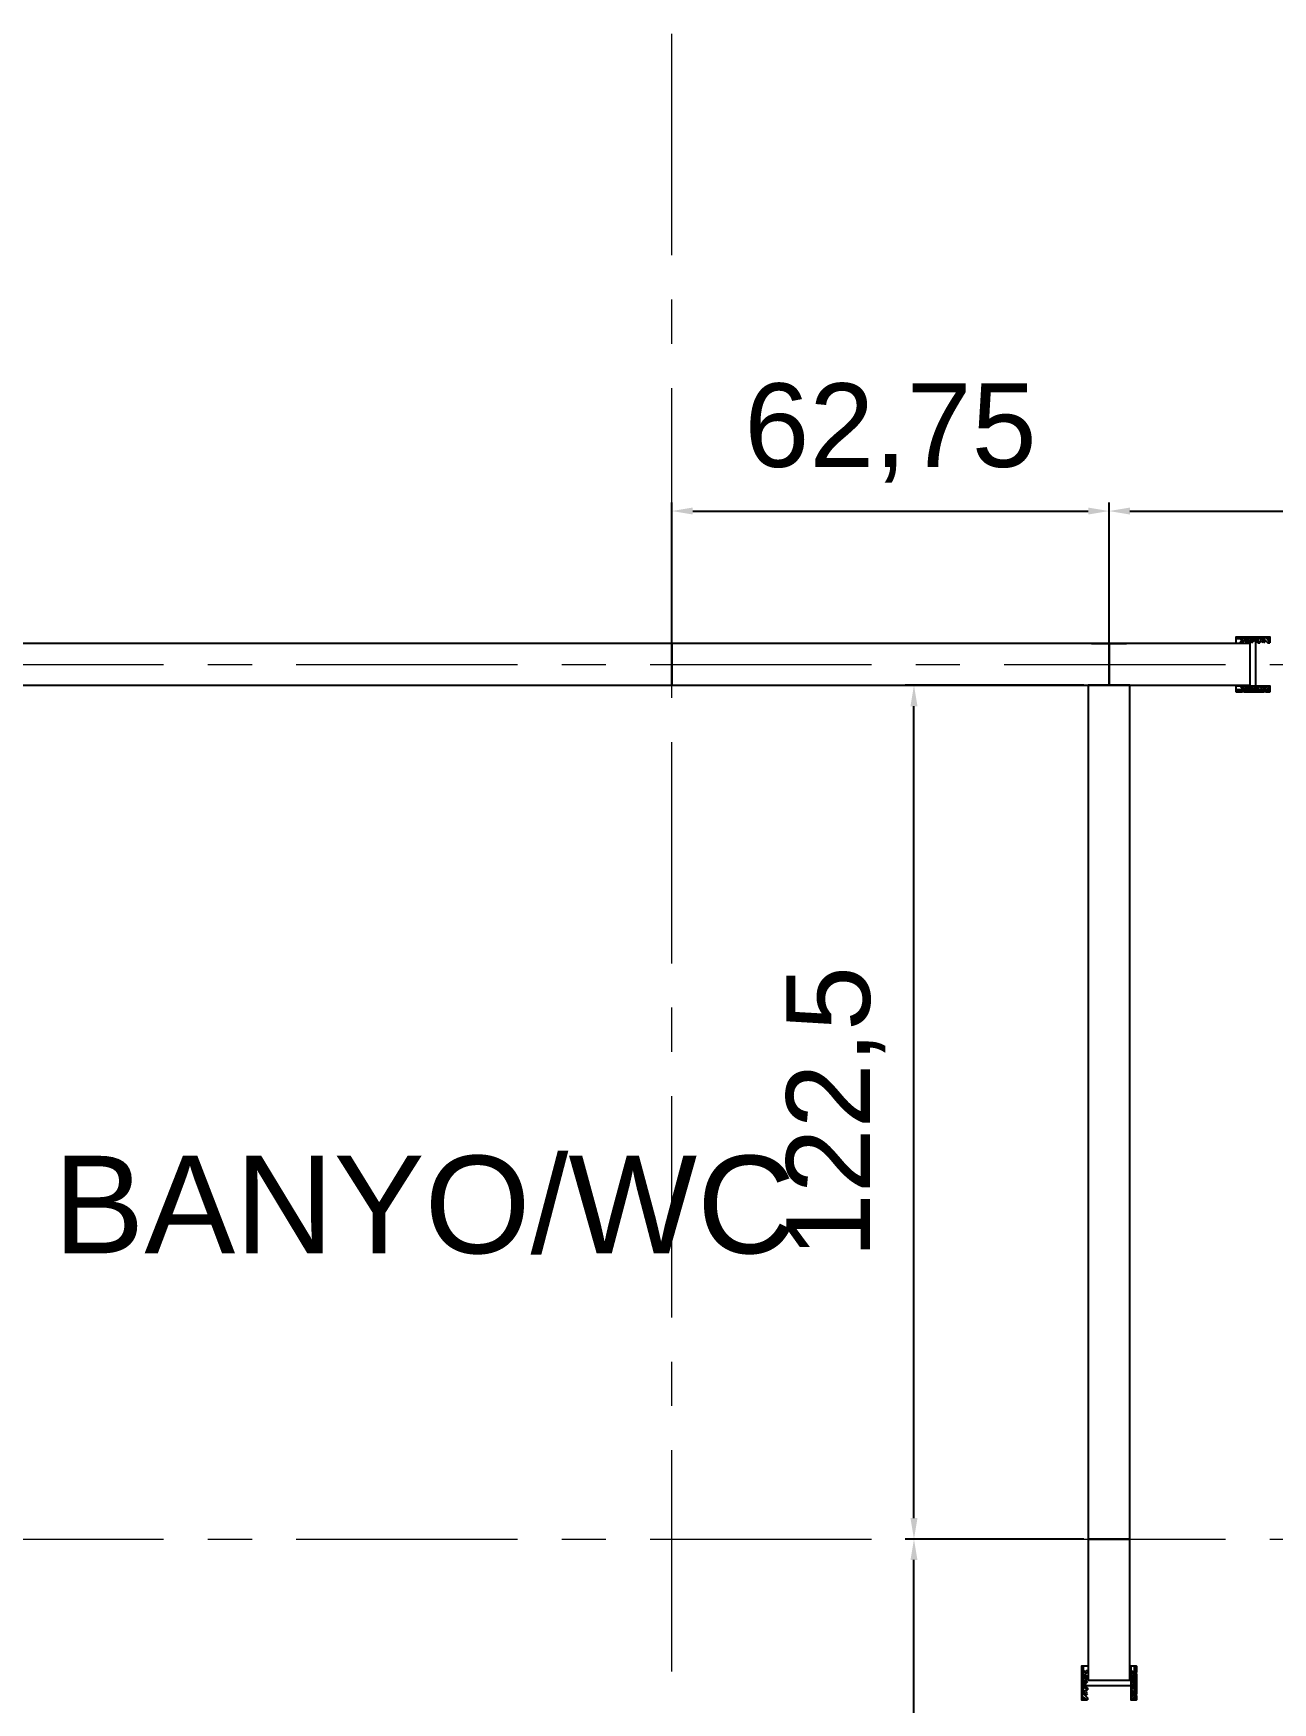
# Model space of a CAD drawing. Header units: centimetres. Extents: x -114 to 2948, y -828 to 1257.
# Drawn here: x 43.9 to 221.7, y 483.5 to 723 of the extents above; entities that cross this region are included whole.
import ezdxf
from ezdxf.enums import TextEntityAlignment as Align

# ---------------------------------------------------------------- set-up
doc = ezdxf.new("R2010")
doc.units = ezdxf.units.CM
doc.linetypes.add('CENTER', pattern=[50.8, 31.75, -6.35, 6.35, -6.35])
doc.layers.add('AKS', color=4, linetype='CENTER', lineweight=13)
for name, color, linetype in [('IC_DUVAR_60', 30, 'Continuous'), ('IC_UCLU_H_60', 1, 'Continuous'), ('YENI_OLCU', 4, 'Continuous'), ('YENI_YAZI', 7, 'Continuous')]:
    doc.layers.add(name, color=color, linetype=linetype)
doc.styles.get("Standard").update_dxf_attribs({"font": 'Arial.ttf'})
doc.dimstyles.new('ISO-25', dxfattribs={"dimtxt": 12, "dimasz": 3, "dimexe": 1.25, "dimexo": 0.625, "dimgap": 4, "dimtad": 1, "dimtxsty": 'Standard', "dimcen": 2.5, "dimadec": 0, "dimazin": 0, "dimtfac": 1, "dimtmove": 0, "dimatfit": 3, "dimfxl": 1, "dimarcsym": 0})

# ---------------------------------------------------------------- blocks, each defined once
blk = doc.blocks.new('BOM_I01_1255p0_H_DOLU_PP')
blk.add_lwpolyline([(0, 0), (125.5, 0), (125.5, 6), (0, 6)], close=True)
blk = doc.blocks.new('BOM_I06_627p5_H_DOLU_PP')
blk.add_lwpolyline([(0, 0), (62.75, 0), (62.75, 6), (0, 6)], close=True)
blk = doc.blocks.new('BOM_K01_IC_KAPI_ACIKLIK820')
at = {"color": 133, "linetype": 'Continuous', "lineweight": 25, "true_color": 0x6ec1dd}
for p, q in [((54247.47, 7919.88), (54248.32, 7919.88)), ((54248.32, 7919.59), (54247.47, 7919.59)), ((54248.6, 7919.88), (54248.04, 7919.03)), ((54248.32, 7919.31), (54248.04, 7919.59)), ((54248.32, 7919.88), (54248.32, 7919.59)), ((54248.32, 7919.31), (54248.6, 7919.31)), ((54248.32, 7919.03), (54248.6, 7919.31)), ((54249.16, 7919.03), (54248.6, 7919.88)), ((54248.6, 7919.88), (54248.6, 7919.59)), ((54248.6, 7919.88), (54248.88, 7919.88)), ((54248.6, 7919.59), (54248.88, 7919.03)), ((54249.16, 7919.88), (54248.88, 7919.59)), ((54248.88, 7919.88), (54249.45, 7919.03)), ((54249.73, 7919.59), (54248.88, 7919.59)), ((54249.16, 7919.03), (54248.88, 7919.03)), ((54249.16, 7919.88), (54249.16, 7919.88)), ((54249.16, 7919.03), (54249.73, 7919.59)), ((54249.16, 7919.03), (54249.45, 7919.03)), ((54250.01, 7919.88), (54249.45, 7919.03)), ((54250.01, 7919.88), (54249.73, 7919.59)), ((54249.73, 7919.31), (54249.73, 7919.59)), ((54249.73, 7919.31), (54250.01, 7919.31)), ((54249.73, 7919.03), (54250.01, 7919.31)), ((54250.57, 7919.03), (54250.01, 7919.88)), ((54250.01, 7919.88), (54250.01, 7919.88)), ((54250.01, 7919.88), (54250.01, 7919.59)), ((54250.01, 7919.88), (54250.29, 7919.88)), ((54250.01, 7919.59), (54250.29, 7919.03)), ((54250.29, 7919.88), (54250.86, 7919.03)), ((54250.29, 7912.83), (54250.29, 7919.03)), ((54250.57, 7919.88), (54250.57, 7919.88)), ((54250.57, 7919.88), (54250.57, 7919.59)), ((54251.42, 7919.59), (54250.57, 7919.59)), ((54250.57, 7919.03), (54250.57, 7919.03)), ((54250.57, 7919.03), (54250.86, 7919.03)), ((54250.86, 7919.03), (54251.14, 7919.59)), ((54251.7, 7919.88), (54251.14, 7919.03)), ((54251.42, 7919.31), (54251.14, 7919.59)), ((54251.42, 7919.88), (54251.42, 7919.88)), ((54251.42, 7919.88), (54251.42, 7919.59)), ((54251.7, 7919.88), (54251.42, 7919.59)), ((54251.42, 7919.59), (54251.98, 7919.03)), ((54251.42, 7919.31), (54251.7, 7919.31)), ((54251.42, 7919.03), (54251.7, 7919.31)), ((54252.27, 7919.03), (54251.7, 7919.88)), ((54251.7, 7919.88), (54252.27, 7919.88)), ((54251.7, 7919.88), (54251.98, 7919.88)), ((54251.98, 7919.88), (54251.98, 7919.88)), ((54251.98, 7919.88), (54251.98, 7919.59)), ((54251.98, 7919.88), (54252.27, 7919.03)), ((54252.27, 7919.59), (54251.98, 7919.59)), ((54251.98, 7919.03), (54251.98, 7919.03)), ((54251.98, 7919.03), (54252.27, 7919.03)), ((54252.27, 7919.03), (54252.27, 7919.03)), ((54248.32, 7912.26), (54247.47, 7912.26)), ((54247.47, 7911.98), (54248.32, 7911.98)), ((54248.6, 7911.98), (54248.04, 7912.83)), ((54248.32, 7912.26), (54248.04, 7912.26)), ((54248.32, 7912.83), (54248.6, 7912.26)), ((54248.32, 7912.26), (54248.32, 7911.98)), ((54248.32, 7912.26), (54248.6, 7912.26)), ((54249.16, 7912.83), (54248.6, 7911.98)), ((54248.6, 7912.26), (54248.88, 7912.83)), ((54249.16, 7912.83), (54248.88, 7912.83)), ((54248.88, 7911.98), (54249.45, 7912.83)), ((54249.16, 7911.98), (54248.88, 7912.26)), ((54249.73, 7912.26), (54248.88, 7912.26)), ((54249.16, 7912.83), (54249.45, 7912.83)), ((54249.16, 7912.83), (54249.73, 7912.26)), ((54249.16, 7911.98), (54249.16, 7911.98)), ((54250.01, 7911.98), (54249.45, 7912.83)), ((54249.73, 7912.83), (54250.01, 7912.26)), ((54250.01, 7911.98), (54249.73, 7912.26)), ((54249.73, 7912.26), (54249.73, 7912.26)), ((54249.73, 7912.26), (54250.01, 7912.26)), ((54250.57, 7912.83), (54250.01, 7911.98)), ((54250.01, 7912.26), (54250.29, 7912.83)), ((54250.01, 7911.98), (54250.01, 7912.26)), ((54250.01, 7911.98), (54250.01, 7911.98)), ((54250.01, 7911.98), (54250.29, 7911.98)), ((54250.29, 7911.98), (54250.86, 7912.83)), ((54250.57, 7912.83), (54250.57, 7912.83)), ((54250.57, 7912.83), (54250.86, 7912.83)), ((54250.57, 7911.98), (54250.57, 7912.26)), ((54251.42, 7912.26), (54250.57, 7912.26)), ((54250.57, 7911.98), (54250.57, 7911.98)), ((54250.86, 7912.83), (54251.14, 7912.26)), ((54251.7, 7911.98), (54251.14, 7912.83)), ((54251.42, 7912.26), (54251.14, 7912.26)), ((54251.42, 7912.26), (54251.98, 7912.83)), ((54251.42, 7912.83), (54251.7, 7912.26)), ((54251.42, 7911.98), (54251.42, 7912.26)), ((54251.7, 7911.98), (54251.42, 7912.26)), ((54251.42, 7912.26), (54251.7, 7912.26)), ((54251.42, 7911.98), (54251.42, 7911.98)), ((54252.27, 7912.83), (54251.7, 7911.98)), ((54251.7, 7911.98), (54252.27, 7911.98)), ((54251.7, 7911.98), (54251.98, 7911.98)), ((54251.98, 7912.83), (54251.98, 7912.83)), ((54251.98, 7912.83), (54252.27, 7912.83)), ((54251.98, 7911.98), (54252.27, 7912.83)), ((54251.98, 7911.98), (54251.98, 7912.26)), ((54252.27, 7912.26), (54251.98, 7912.26)), ((54251.98, 7911.98), (54251.98, 7911.98)), ((54252.27, 7912.83), (54252.27, 7912.83))]:
    blk.add_line(p, q, dxfattribs=at)
for points in [[(54247.47, 7919.03), (54247.47, 7919.88), (54252.27, 7919.88), (54252.27, 7919.03)], [(54248.6, 7919.88), (54250.01, 7919.88), (54251.42, 7919.88)], [(54248.6, 7912.26), (54248.6, 7911.98), (54248.88, 7911.98)], [(54248.6, 7911.98), (54250.01, 7911.98), (54251.42, 7911.98)]]:
    blk.add_lwpolyline(points, dxfattribs=at)
blk.add_lwpolyline([(54247.47, 7912.83), (54252.27, 7912.83), (54252.27, 7911.98), (54247.47, 7911.98)], close=True, dxfattribs=at)
blk = doc.blocks.new('BOM_I04_1225p0_H_K01_PP')
blk.add_lwpolyline([(0, 0), (20.25, 0), (20.25, 6), (0, 6)], close=True)
blk.add_blockref('BOM_K01_IC_KAPI_ACIKLIK820', (-54229.22, -7912.93))
blk = doc.blocks.new('BOM_I04_1225p0_V_K01_MP')
blk.add_lwpolyline([(0, 102.25), (6, 102.25), (6, 122.5), (0, 122.5)], close=True)
at = {"xscale": -1, "rotation": 90}
blk.add_blockref('BOM_K01_IC_KAPI_ACIKLIK820', (7918.93, 54351.72), dxfattribs=at)
blk = doc.blocks.new('BOM_I07_1225p0_V_DOLU_PP')
blk.add_lwpolyline([(0, 0), (6, 0), (6, 122.5), (0, 122.5)], close=True)
blk = doc.blocks.new('BOM_B03_UCLU_H_60')
at = {"color": 31}
for p, q in [((7552.18, 809.99), (7549.68, 809.99)), ((7549.68, 809.99), (7549.68, 803.99)), ((7543.68, 804.49), (7543.68, 809.49)), ((7549.68, 804.49), (7549.68, 809.49)), ((7549.68, 806.99), (7543.68, 806.99)), ((7543.68, 806.99), (7543.68, 804.49)), ((7549.68, 804.49), (7549.68, 806.99)), ((7549.68, 803.99), (7552.18, 803.99))]:
    blk.add_line(p, q, dxfattribs=at)
blk = doc.blocks.new('*D159')
at = {"layer": 'Defpoints', "color": 0, "transparency": 16777216}
for p in [(198.25, 654.5), (135.5, 629.5), (198.25, 629.5)]:
    blk.add_point(p, dxfattribs=at)
at = {"layer": 'YENI_OLCU', "color": 0, "lineweight": -2, "transparency": 16777216}
for p, q in [((135.5, 630.12), (135.5, 655.75)), ((138.5, 654.5), (195.25, 654.5)), ((198.25, 630.12), (198.25, 655.75))]:
    blk.add_line(p, q, dxfattribs=at)
at = {"layer": 'YENI_OLCU', "color": 0, "transparency": 16777216}
for points in [[(138.5, 655), (138.5, 654), (135.5, 654.5)], [(195.25, 655), (195.25, 654), (198.25, 654.5)]]:
    blk.add_solid(points, dxfattribs=at)
at = {"layer": 'YENI_OLCU', "color": 0, "transparency": 16777216, "insert": (166.88, 665.71), "char_height": 12, "attachment_point": 5}
blk.add_mtext('62,75', dxfattribs=at)
blk = doc.blocks.new('*D160')
at = {"layer": 'Defpoints', "color": 0, "transparency": 16777216}
for p in [(320.75, 654.5), (198.25, 629.5), (320.75, 629.5)]:
    blk.add_point(p, dxfattribs=at)
at = {"layer": 'YENI_OLCU', "color": 0, "lineweight": -2, "transparency": 16777216}
for p, q in [((198.25, 630.12), (198.25, 655.75)), ((201.25, 654.5), (317.75, 654.5)), ((320.75, 630.12), (320.75, 655.75))]:
    blk.add_line(p, q, dxfattribs=at)
at = {"layer": 'YENI_OLCU', "color": 0, "transparency": 16777216}
for points in [[(201.25, 655), (201.25, 654), (198.25, 654.5)], [(317.75, 655), (317.75, 654), (320.75, 654.5)]]:
    blk.add_solid(points, dxfattribs=at)
at = {"layer": 'YENI_OLCU', "color": 0, "transparency": 16777216, "insert": (259.5, 665.71), "char_height": 12, "attachment_point": 5}
blk.add_mtext('122,5', dxfattribs=at)
blk = doc.blocks.new('*D164')
at = {"layer": 'Defpoints', "color": 0, "transparency": 16777216}
for p in [(170.25, 507), (195.25, 507), (195.25, 384.5)]:
    blk.add_point(p, dxfattribs=at)
at = {"layer": 'YENI_OLCU', "color": 0, "lineweight": -2, "transparency": 16777216}
for p, q in [((194.62, 507), (169, 507)), ((170.25, 387.5), (170.25, 504)), ((194.62, 384.5), (169, 384.5))]:
    blk.add_line(p, q, dxfattribs=at)
at = {"layer": 'YENI_OLCU', "color": 0, "transparency": 16777216}
for points in [[(169.75, 504), (170.75, 504), (170.25, 507)], [(169.75, 387.5), (170.75, 387.5), (170.25, 384.5)]]:
    blk.add_solid(points, dxfattribs=at)
at = {"layer": 'YENI_OLCU', "color": 0, "transparency": 16777216, "insert": (159.04, 445.75), "char_height": 12, "attachment_point": 5, "rotation": 90}
blk.add_mtext('122,5', dxfattribs=at)
blk = doc.blocks.new('*D165')
at = {"layer": 'Defpoints', "color": 0, "transparency": 16777216}
for p in [(170.25, 629.5), (195.25, 629.5), (195.25, 507)]:
    blk.add_point(p, dxfattribs=at)
at = {"layer": 'YENI_OLCU', "color": 0, "lineweight": -2, "transparency": 16777216}
for p, q in [((194.62, 629.5), (169, 629.5)), ((170.25, 510), (170.25, 626.5)), ((194.62, 507), (169, 507))]:
    blk.add_line(p, q, dxfattribs=at)
at = {"layer": 'YENI_OLCU', "color": 0, "transparency": 16777216}
for points in [[(169.75, 626.5), (170.75, 626.5), (170.25, 629.5)], [(169.75, 510), (170.75, 510), (170.25, 507)]]:
    blk.add_solid(points, dxfattribs=at)
at = {"layer": 'YENI_OLCU', "color": 0, "transparency": 16777216, "insert": (159.04, 568.25), "char_height": 12, "attachment_point": 5, "rotation": 90}
blk.add_mtext('122,5', dxfattribs=at)

msp = doc.modelspace()

# ---------------------------------------------------------------- linework, layer by layer
at = {"layer": 'AKS'}
for p, q in [((135.5, -20), (135.5, 1110)), ((-20, 632.5), (795, 632.5)), ((-20, 507), (795, 507))]:
    msp.add_line(p, q, dxfattribs=at)

# ---------------------------------------------------------------- block references
at = {"layer": 'IC_DUVAR_60'}
for name, p in [('BOM_I04_1225p0_H_K01_PP', (198.25, 629.5)), ('BOM_I01_1255p0_H_DOLU_PP', (10, 629.5)), ('BOM_I06_627p5_H_DOLU_PP', (135.5, 629.5)), ('BOM_I07_1225p0_V_DOLU_PP', (195.25, 507)), ('BOM_I04_1225p0_V_K01_MP', (195.25, 384.5))]:
    msp.add_blockref(name, p, dxfattribs=at)
at = {"layer": 'IC_UCLU_H_60', "rotation": 270}
msp.add_blockref('BOM_B03_UCLU_H_60', (-608.74, 8179.178), dxfattribs=at)

# ---------------------------------------------------------------- texts
at = {"layer": 'YENI_YAZI'}
msp.add_text('BANYO/WC', height=14, dxfattribs=at).set_placement((100, 555), align=Align.MIDDLE_CENTER)

# ---------------------------------------------------------------- dimensions: what is measured, and where the dimension line sits
at = {"layer": 'YENI_OLCU'}
for base, p1, p2, picture, middle in [((198.25, 654.5), (135.5, 629.5), (198.25, 629.5), '*D159', (166.875, 665.711)), ((320.75, 654.5), (198.25, 629.5), (320.75, 629.5), '*D160', (259.5, 665.711))]:
    dim = msp.add_linear_dim(base=base, p1=p1, p2=p2, dimstyle='ISO-25', dxfattribs=at)
    dim.commit()
    dim.dimension.update_dxf_attribs({"geometry": picture, "text_midpoint": middle})
for base, p1, p2, picture, middle in [((170.25, 629.5), (195.25, 507), (195.25, 629.5), '*D165', (159.039, 568.25)), ((170.25, 507), (195.25, 384.5), (195.25, 507), '*D164', (159.039, 445.75))]:
    dim = msp.add_linear_dim(base=base, p1=p1, p2=p2, angle=90, dimstyle='ISO-25', dxfattribs=at)
    dim.commit()
    dim.dimension.update_dxf_attribs({"geometry": picture, "text_midpoint": middle})

doc.saveas('drawing.dxf')
